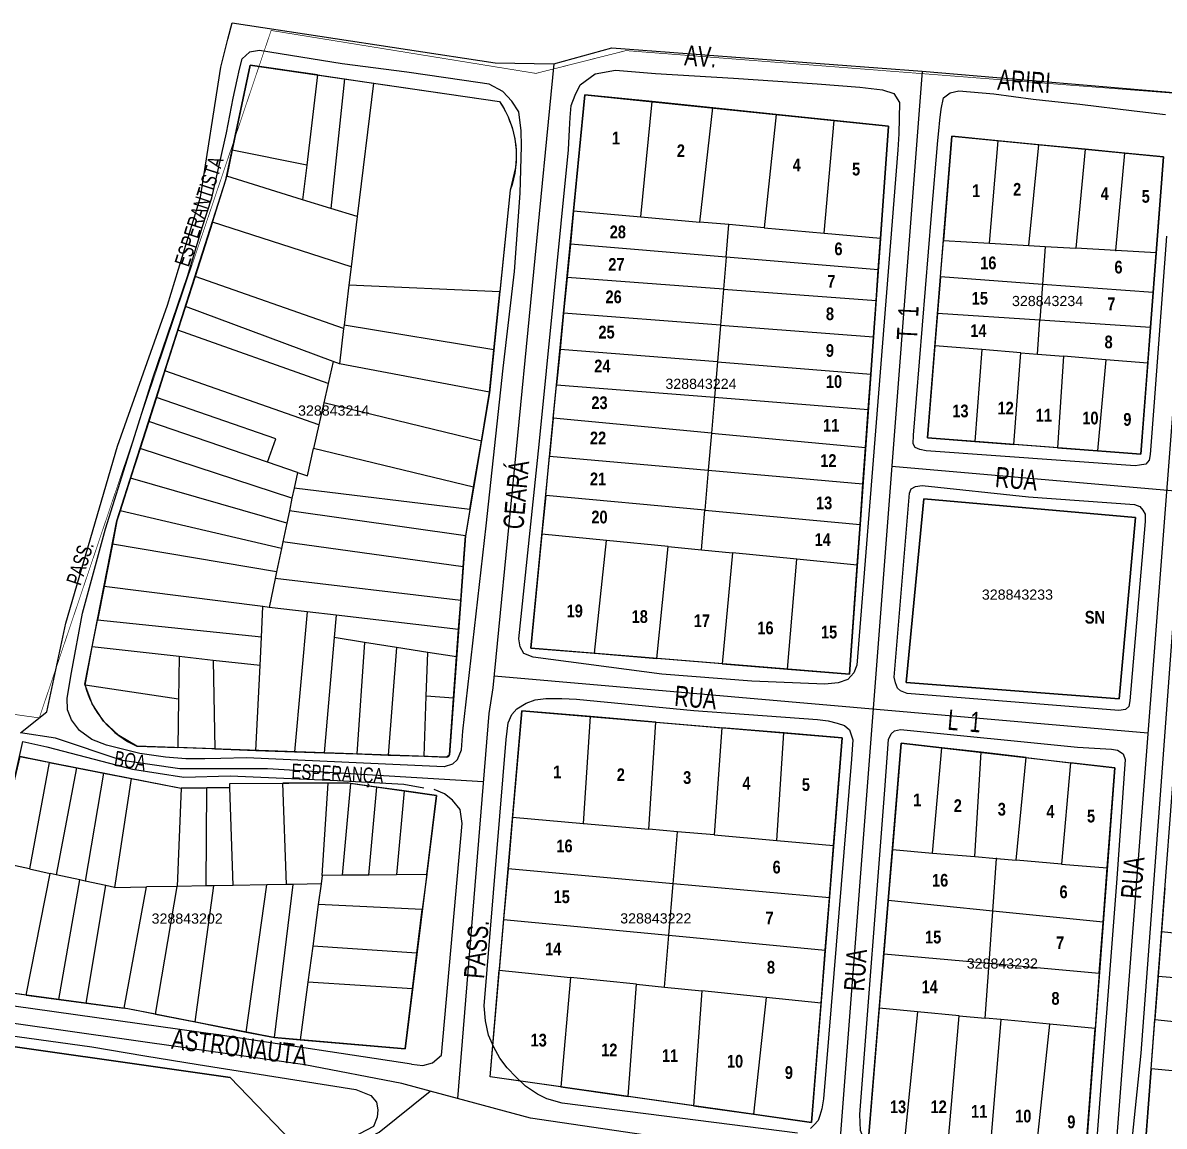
# Model space of a CAD drawing. Extents: x 206155 to 208014, y 4847439 to 4850017.
# Drawn here: x 206373.6 to 206598, y 4849799.7 to 4850016.6 of the extents above; entities that cross this region are included whole.
import ezdxf
from ezdxf.enums import TextEntityAlignment as Align

# ---------------------------------------------------------------- set-up
doc = ezdxf.new("R2010")
doc.units = 0
doc.header["$LTSCALE"] = 1.5
doc.header["$MEASUREMENT"] = 0
for name, color, linetype in [('CD-MALHA-LOTES', 40, 'CONTINUOUS'), ('CD_TXT_QUADRA', 7, 'CONTINUOUS'), ('LM-LIM-SETOR-FISCAL', 7, 'CONTINUOUS'), ('RU-QUADRAS', 6, 'CONTINUOUS'), ('SV-EIXO-RUA-N-PAV', 6, 'CONTINUOUS'), ('SV-EIXO-RUA-PAV', 20, 'CONTINUOUS'), ('SV-RUA-NAO-PAV-S-GUIA-C-GUIA', 7, 'CONTINUOUS'), ('SV-RUA-PAVIM-S-GUIA-C-GUIA', 7, 'CONTINUOUS'), ('SV-TXT-RUA-N-PAV-S-GUIA-C-GUIA', 7, 'CONTINUOUS'), ('SV-TXT-RUA-PAV-S-GUIA-C-GUIA', 7, 'CONTINUOUS'), ('Th_NmrPort', 7, 'CONTINUOUS')]:
    doc.layers.add(name, color=color, linetype=linetype)
doc.styles.add('ARIAL', font='ARIAL.TTF')
doc.styles.get("Standard").update_dxf_attribs({"font": 'swisscbo.ttf'})
doc.linetypes.add('Limite', pattern='A,20,-3,[130,ltypeshp.shx,S=6.35,R=0,X=0,Y=0],-3,20', length=46)

msp = doc.modelspace()

# ---------------------------------------------------------------- linework, layer by layer
at = {"layer": 'CD-MALHA-LOTES', "linetype": 'Continuous'}
for p, q in [((206484.12, 4850002.43), (206481.89, 4849979.62)), ((206497.31, 4850001.07), (206484.12, 4850002.43)), ((206495.09, 4849978.45), (206497.31, 4850001.07)), ((206509.23, 4849999.83), (206497.31, 4850001.07)), ((206506.71, 4849977.41), (206509.23, 4849999.83)), ((206521.73, 4849998.53), (206509.23, 4849999.83)), ((206521.73, 4849998.53), (206519.35, 4849976.28)), ((206533.13, 4849997.35), (206521.73, 4849998.53)), ((206531.13, 4849975.23), (206533.13, 4849997.35)), ((206543.77, 4849996.25), (206533.13, 4849997.35)), ((206542.2, 4849974.24), (206543.77, 4849996.25)), ((206556.21, 4849994.26), (206554.57, 4849973.76)), ((206565.31, 4849993.37), (206556.21, 4849994.26)), ((206563.63, 4849973.24), (206565.31, 4849993.37)), ((206573.31, 4849992.59), (206565.31, 4849993.37)), ((206571.34, 4849972.8), (206573.31, 4849992.59)), ((206582.43, 4849991.7), (206573.31, 4849992.59)), ((206582.43, 4849991.7), (206580.62, 4849972.26)), ((206590.26, 4849990.93), (206582.43, 4849991.7)), ((206588.45, 4849971.81), (206590.26, 4849990.93)), ((206597.83, 4849990.19), (206590.26, 4849990.93)), ((206596.39, 4849971.35), (206597.83, 4849990.19)), ((206481.89, 4849979.62), (206481.25, 4849973.04)), ((206481.89, 4849979.62), (206495.09, 4849978.45)), ((206495.09, 4849978.45), (206506.71, 4849977.41)), ((206512.41, 4849976.9), (206506.71, 4849977.41)), ((206511.87, 4849970.49), (206512.41, 4849976.9)), ((206519.35, 4849976.28), (206512.41, 4849976.9)), ((206519.35, 4849976.28), (206531.13, 4849975.23)), ((206531.13, 4849975.23), (206542.2, 4849974.24)), ((206481.25, 4849973.04), (206480.6, 4849966.47)), ((206511.87, 4849970.49), (206481.25, 4849973.04)), ((206541.76, 4849968), (206542.2, 4849974.24)), ((206553.99, 4849966.62), (206554.57, 4849973.76)), ((206554.57, 4849973.76), (206563.63, 4849973.24)), ((206563.63, 4849973.24), (206571.34, 4849972.8)), ((206571.34, 4849972.8), (206574.59, 4849972.61)), ((206574.59, 4849972.61), (206574.05, 4849965.14)), ((206574.59, 4849972.61), (206580.62, 4849972.26)), ((206588.45, 4849971.81), (206580.62, 4849972.26)), ((206596.39, 4849971.35), (206588.45, 4849971.81)), ((206595.79, 4849963.52), (206596.39, 4849971.35)), ((206511.87, 4849970.49), (206511.34, 4849964.18)), ((206541.76, 4849968), (206511.87, 4849970.49)), ((206480.6, 4849966.47), (206479.92, 4849959.51)), ((206511.34, 4849964.18), (206480.6, 4849966.47)), ((206541.33, 4849961.95), (206541.76, 4849968)), ((206553.99, 4849966.62), (206553.43, 4849959.52)), ((206574.05, 4849965.14), (206553.99, 4849966.62)), ((206511.34, 4849964.18), (206510.75, 4849957.14)), ((206511.34, 4849964.18), (206541.33, 4849961.95)), ((206574.05, 4849965.14), (206573.56, 4849958.19)), ((206595.79, 4849963.52), (206574.05, 4849965.14)), ((206540.82, 4849954.82), (206541.33, 4849961.95)), ((206595.28, 4849956.75), (206595.79, 4849963.52)), ((206479.92, 4849959.51), (206479.22, 4849952.36)), ((206510.75, 4849957.14), (206479.92, 4849959.51)), ((206553.43, 4849959.52), (206552.91, 4849953.08)), ((206553.43, 4849959.52), (206573.56, 4849958.19)), ((206510.75, 4849957.14), (206510.14, 4849949.91)), ((206510.75, 4849957.14), (206540.82, 4849954.82)), ((206573.07, 4849951.43), (206573.56, 4849958.19)), ((206573.56, 4849958.19), (206595.28, 4849956.75)), ((206594.73, 4849949.65), (206595.28, 4849956.75)), ((206540.3, 4849947.52), (206540.82, 4849954.82)), ((206552.91, 4849953.08), (206551.46, 4849935)), ((206562.11, 4849952.33), (206552.91, 4849953.08)), ((206479.22, 4849952.36), (206478.54, 4849945.43)), ((206510.14, 4849949.91), (206479.22, 4849952.36)), ((206562.11, 4849952.33), (206560.77, 4849934.29)), ((206569.79, 4849951.7), (206562.11, 4849952.33)), ((206568.45, 4849933.7), (206569.79, 4849951.7)), ((206569.79, 4849951.7), (206573.07, 4849951.43)), ((206573.07, 4849951.43), (206578.17, 4849951.01)), ((206578.17, 4849951.01), (206576.98, 4849933.05)), ((206586.53, 4849950.32), (206578.17, 4849951.01)), ((206510.14, 4849949.91), (206509.55, 4849942.96)), ((206510.14, 4849949.91), (206540.3, 4849947.52)), ((206586.53, 4849950.32), (206584.87, 4849932.44)), ((206594.73, 4849949.65), (206586.53, 4849950.32)), ((206593.37, 4849931.79), (206594.73, 4849949.65)), ((206539.81, 4849940.55), (206540.3, 4849947.52)), ((206477.9, 4849938.83), (206478.54, 4849945.43)), ((206478.54, 4849945.43), (206509.55, 4849942.96)), ((206509.55, 4849942.96), (206508.96, 4849935.91)), ((206509.55, 4849942.96), (206539.81, 4849940.55)), ((206539.27, 4849933.07), (206539.81, 4849940.55)), ((206477.9, 4849938.83), (206477.17, 4849931.36)), ((206508.96, 4849935.91), (206477.9, 4849938.83)), ((206508.96, 4849935.91), (206508.34, 4849928.62)), ((206508.96, 4849935.91), (206539.27, 4849933.07)), ((206551.46, 4849935), (206560.77, 4849934.29)), ((206538.77, 4849925.96), (206539.27, 4849933.07)), ((206560.77, 4849934.29), (206568.45, 4849933.7)), ((206576.98, 4849933.05), (206568.45, 4849933.7)), ((206576.98, 4849933.05), (206584.87, 4849932.44)), ((206584.87, 4849932.44), (206593.37, 4849931.79)), ((206476.42, 4849923.68), (206477.17, 4849931.36)), ((206477.17, 4849931.36), (206508.34, 4849928.62)), ((206508.34, 4849928.62), (206507.68, 4849920.77)), ((206508.34, 4849928.62), (206538.77, 4849925.96)), ((206538.2, 4849917.94), (206538.77, 4849925.96)), ((206476.42, 4849923.68), (206475.67, 4849916.03)), ((206507.68, 4849920.77), (206476.42, 4849923.68)), ((206550.72, 4849922.97), (206547.23, 4849886.9)), ((206592.35, 4849919.3), (206550.72, 4849922.97)), ((206507.02, 4849912.95), (206507.68, 4849920.77)), ((206507.68, 4849920.77), (206538.2, 4849917.94)), ((206589.14, 4849883.69), (206592.35, 4849919.3)), ((206537.63, 4849909.95), (206538.2, 4849917.94)), ((206475.67, 4849916.03), (206473.48, 4849893.67)), ((206488.35, 4849914.79), (206475.67, 4849916.03)), ((206485.99, 4849892.64), (206488.35, 4849914.79)), ((206500.47, 4849913.6), (206488.35, 4849914.79)), ((206498.27, 4849891.62), (206500.47, 4849913.6)), ((206500.47, 4849913.6), (206507.02, 4849912.95)), ((206507.02, 4849912.95), (206513.15, 4849912.35)), ((206513.15, 4849912.35), (206511.1, 4849890.56)), ((206525.78, 4849911.11), (206513.15, 4849912.35)), ((206523.96, 4849889.5), (206525.78, 4849911.11)), ((206537.63, 4849909.95), (206525.78, 4849911.11)), ((206536.1, 4849888.5), (206537.63, 4849909.95)), ((206473.48, 4849893.67), (206485.99, 4849892.64)), ((206485.99, 4849892.64), (206498.27, 4849891.62)), ((206511.1, 4849890.56), (206498.27, 4849891.62)), ((206511.1, 4849890.56), (206523.96, 4849889.5)), ((206523.96, 4849889.5), (206536.1, 4849888.5)), ((206547.23, 4849886.9), (206589.14, 4849883.69)), ((206471.7, 4849881.35), (206469.88, 4849860.41)), ((206485.2, 4849880.2), (206471.7, 4849881.35)), ((206483.86, 4849859.19), (206485.2, 4849880.2)), ((206498.03, 4849879.12), (206485.2, 4849880.2)), ((206496.7, 4849858.06), (206498.03, 4849879.12)), ((206498.03, 4849879.12), (206511.05, 4849878.01)), ((206511.05, 4849878.01), (206509.54, 4849856.93)), ((206523.2, 4849876.98), (206511.05, 4849878.01)), ((206521.84, 4849855.85), (206523.2, 4849876.98)), ((206534.65, 4849876.01), (206523.2, 4849876.98)), ((206532.98, 4849854.87), (206534.65, 4849876.01)), ((206546.29, 4849874.99), (206544.55, 4849854.04)), ((206554.28, 4849874.06), (206546.29, 4849874.99)), ((206552.43, 4849853.37), (206554.28, 4849874.06)), ((206561.98, 4849873.17), (206554.28, 4849874.06)), ((206560.78, 4849852.66), (206561.98, 4849873.17)), ((206570.87, 4849872.14), (206561.98, 4849873.17)), ((206568.88, 4849851.97), (206570.87, 4849872.14)), ((206570.87, 4849872.14), (206579.59, 4849871.13)), ((206579.59, 4849871.13), (206577.76, 4849851.21)), ((206588.25, 4849870.12), (206579.59, 4849871.13)), ((206586.77, 4849850.44), (206588.25, 4849870.12)), ((206469.88, 4849860.41), (206469.01, 4849850.29)), ((206469.88, 4849860.41), (206483.86, 4849859.19)), ((206483.86, 4849859.19), (206496.7, 4849858.06)), ((206502.3, 4849857.57), (206496.7, 4849858.06)), ((206501.45, 4849847.34), (206502.3, 4849857.57)), ((206509.54, 4849856.93), (206502.3, 4849857.57)), ((206509.54, 4849856.93), (206521.84, 4849855.85)), ((206521.84, 4849855.85), (206532.98, 4849854.87)), ((206532.16, 4849844.54), (206532.98, 4849854.87)), ((206544.55, 4849854.04), (206543.73, 4849844.05)), ((206544.55, 4849854.04), (206552.43, 4849853.37)), ((206552.43, 4849853.37), (206560.78, 4849852.66)), ((206560.78, 4849852.66), (206565.01, 4849852.3)), ((206564.28, 4849841.96), (206565.01, 4849852.3)), ((206565.01, 4849852.3), (206568.88, 4849851.97)), ((206577.76, 4849851.21), (206568.88, 4849851.97)), ((206469.01, 4849850.29), (206468.14, 4849840.31)), ((206501.45, 4849847.34), (206469.01, 4849850.29)), ((206577.76, 4849851.21), (206586.77, 4849850.44)), ((206585.97, 4849839.75), (206586.77, 4849850.44)), ((206500.6, 4849837.2), (206501.45, 4849847.34)), ((206532.16, 4849844.54), (206501.45, 4849847.34)), ((206598.11, 4849846.46), (206597.46, 4849837.94)), ((206531.35, 4849834.25), (206532.16, 4849844.54)), ((206543.73, 4849844.05), (206542.86, 4849833.53)), ((206564.28, 4849841.96), (206543.73, 4849844.05)), ((206563.56, 4849831.7), (206564.28, 4849841.96)), ((206585.97, 4849839.75), (206564.28, 4849841.96)), ((206468.14, 4849840.31), (206467.27, 4849830.32)), ((206468.14, 4849840.31), (206500.6, 4849837.2)), ((206585.22, 4849829.79), (206585.97, 4849839.75)), ((206499.74, 4849827.02), (206500.6, 4849837.2)), ((206500.6, 4849837.2), (206531.35, 4849834.25)), ((206597.46, 4849837.94), (206596.79, 4849829.2)), ((206597.46, 4849837.94), (206618.18, 4849835.86)), ((206530.53, 4849823.89), (206531.35, 4849834.25)), ((206542.86, 4849833.53), (206541.98, 4849822.86)), ((206542.86, 4849833.53), (206563.56, 4849831.7)), ((206562.8, 4849820.92), (206563.56, 4849831.7)), ((206563.56, 4849831.7), (206585.22, 4849829.79)), ((206465.46, 4849809.4), (206467.27, 4849830.32)), ((206467.27, 4849830.32), (206481.28, 4849828.89)), ((206585.22, 4849829.79), (206584.41, 4849818.91)), ((206481.28, 4849828.89), (206479.41, 4849807.42)), ((206494.28, 4849827.57), (206481.28, 4849828.89)), ((206492.6, 4849805.54), (206494.28, 4849827.57)), ((206494.28, 4849827.57), (206499.74, 4849827.02)), ((206499.74, 4849827.02), (206507.12, 4849826.27)), ((206596.79, 4849829.2), (206596.14, 4849820.66)), ((206596.79, 4849829.2), (206617.54, 4849827.23)), ((206507.12, 4849826.27), (206505.44, 4849803.71)), ((206519.76, 4849824.99), (206507.12, 4849826.27)), ((206519.76, 4849824.99), (206517.24, 4849802.04)), ((206530.53, 4849823.89), (206519.76, 4849824.99)), ((206528.67, 4849800.41), (206530.53, 4849823.89)), ((206541.98, 4849822.86), (206539.92, 4849798)), ((206549.46, 4849822.16), (206541.98, 4849822.86)), ((206549.46, 4849822.16), (206546.94, 4849796.94)), ((206557.68, 4849821.4), (206549.46, 4849822.16)), ((206555.47, 4849795.65), (206557.68, 4849821.4)), ((206557.68, 4849821.4), (206562.8, 4849820.92)), ((206565.89, 4849820.64), (206562.8, 4849820.92)), ((206565.89, 4849820.64), (206563.68, 4849794.41)), ((206575.5, 4849819.74), (206565.89, 4849820.64)), ((206595.4, 4849810.93), (206596.14, 4849820.66)), ((206596.14, 4849820.66), (206616.88, 4849818.44)), ((206572.61, 4849793.06), (206575.5, 4849819.74)), ((206584.41, 4849818.91), (206575.5, 4849819.74)), ((206582.36, 4849791.59), (206584.41, 4849818.91)), ((206479.41, 4849807.42), (206465.46, 4849809.4)), ((206595.4, 4849810.93), (206593.95, 4849792.03)), ((206604.08, 4849810.16), (206595.4, 4849810.93)), ((206479.41, 4849807.42), (206492.6, 4849805.54)), ((206505.44, 4849803.71), (206492.6, 4849805.54)), ((206505.44, 4849803.71), (206517.24, 4849802.04)), ((206517.24, 4849802.04), (206528.67, 4849800.41))]:
    msp.add_line(p, q, dxfattribs=at)
at = {"layer": 'CD-MALHA-LOTES'}
for points in [[(206431.56, 4850006.32), (206418.34, 4850008.24), (206414.79, 4849991.53)], [(206431.56, 4850006.32), (206429.44, 4849988.61)], [(206431.56, 4850006.32), (206436.88, 4850005.54)], [(206436.88, 4850005.54), (206434.18, 4849980.08)], [(206436.88, 4850005.54), (206442.53, 4850004.72)], [(206442.53, 4850004.72), (206439.36, 4849978.48)], [(206414.79, 4849991.53), (206413.7, 4849986.4)], [(206429.44, 4849988.61), (206414.79, 4849991.53)], [(206429.44, 4849988.61), (206428.62, 4849981.8)], [(206410.9, 4849977.39), (206413.55, 4849985.67), (206413.7, 4849986.4)], [(206428.62, 4849981.8), (206413.7, 4849986.4)], [(206434.18, 4849980.08), (206428.62, 4849981.8)], [(206439.36, 4849978.48), (206434.18, 4849980.08)], [(206410.9, 4849977.39), (206407.49, 4849966.72)], [(206438.16, 4849968.58), (206410.9, 4849977.39)], [(206439.36, 4849978.48), (206438.16, 4849968.58)], [(206438.16, 4849968.58), (206437.73, 4849965)], [(206407.49, 4849966.72), (206405.6, 4849960.8)], [(206436.69, 4849956.45), (206407.49, 4849966.72)], [(206437.73, 4849965), (206436.77, 4849957.1)], [(206467.39, 4849963.66), (206437.73, 4849965)], [(206466.23, 4849952.31), (206467.39, 4849963.66)], [(206405.6, 4849960.8), (206404.11, 4849956.13)], [(206434.6, 4849950.01), (206405.6, 4849960.8)], [(206404.11, 4849956.13), (206401.55, 4849948.13)], [(206433.63, 4849945.67), (206404.11, 4849956.13)], [(206436.69, 4849956.45), (206435.85, 4849949.54)], [(206436.77, 4849957.1), (206436.69, 4849956.45)], [(206466.23, 4849952.31), (206436.77, 4849957.1)], [(206465.38, 4849943.97), (206466.23, 4849952.31)], [(206434.6, 4849950.01), (206433.63, 4849945.67)], [(206435.85, 4849949.54), (206434.6, 4849950.01)], [(206465.38, 4849943.97), (206435.85, 4849949.54)], [(206401.55, 4849948.13), (206399.89, 4849942.94)], [(206431.82, 4849937.55), (206401.55, 4849948.13)], [(206433.63, 4849945.67), (206432.78, 4849941.85)], [(206463.76, 4849934.32), (206465.38, 4849943.97)], [(206399.89, 4849942.94), (206398.37, 4849938.19)], [(206421.7, 4849930.22), (206423.33, 4849934.77), (206399.89, 4849942.94)], [(206432.78, 4849941.85), (206431.82, 4849937.55)], [(206463.76, 4849934.32), (206432.78, 4849941.85)], [(206398.37, 4849938.19), (206396.68, 4849932.89)], [(206421.7, 4849930.22), (206398.37, 4849938.19)], [(206431.82, 4849937.55), (206430.78, 4849932.89)], [(206396.68, 4849932.89), (206394.81, 4849927.05)], [(206426.53, 4849923.13), (206396.68, 4849932.89)], [(206427.59, 4849928.2), (206429.58, 4849927.52), (206430.78, 4849932.89)], [(206462.24, 4849925.3), (206430.78, 4849932.89)], [(206462.24, 4849925.3), (206463.76, 4849934.32)], [(206427.59, 4849928.2), (206421.7, 4849930.22)], [(206427.59, 4849928.2), (206426.95, 4849925.12)], [(206394.81, 4849927.05), (206392.75, 4849920.62)], [(206425.51, 4849918.22), (206394.81, 4849927.05)], [(206426.95, 4849925.12), (206426.53, 4849923.13)], [(206461.5, 4849920.87), (206426.95, 4849925.12)], [(206461.5, 4849920.87), (206462.24, 4849925.3)], [(206426.53, 4849923.13), (206426.02, 4849920.66)], [(206392.75, 4849920.62), (206392.13, 4849918.65), (206391.23, 4849914.11)], [(206424.46, 4849913.2), (206392.75, 4849920.62)], [(206426.02, 4849920.66), (206425.51, 4849918.22)], [(206460.63, 4849915.69), (206426.02, 4849920.66)], [(206461.5, 4849920.87), (206460.63, 4849915.69)], [(206425.51, 4849918.22), (206424.74, 4849914.55)], [(206424.74, 4849914.55), (206424.46, 4849913.2)], [(206460.18, 4849909.62), (206424.74, 4849914.55)], [(206460.18, 4849909.62), (206460.63, 4849915.69)], [(206391.23, 4849914.11), (206389.59, 4849905.76)], [(206423.51, 4849908.64), (206391.23, 4849914.11)], [(206424.46, 4849913.2), (206423.51, 4849908.64)], [(206423.51, 4849908.64), (206423.24, 4849907.33)], [(206459.7, 4849903.03), (206460.18, 4849909.62)], [(206389.59, 4849905.76), (206388.28, 4849899.14)], [(206420.82, 4849901.82), (206389.59, 4849905.76)], [(206423.24, 4849907.33), (206422.06, 4849901.66)], [(206459.7, 4849903.03), (206423.24, 4849907.33)], [(206420.53, 4849895.82), (206420.82, 4849901.82)], [(206422.06, 4849901.66), (206420.82, 4849901.82)], [(206429.51, 4849900.8), (206422.06, 4849901.66)], [(206459.29, 4849897.34), (206459.7, 4849903.03)], [(206387.25, 4849893.91), (206388.28, 4849899.14)], [(206420.53, 4849895.82), (206388.28, 4849899.14)], [(206429.51, 4849900.8), (206427.02, 4849873.28)], [(206435.21, 4849900.13), (206429.51, 4849900.8)], [(206435.21, 4849900.13), (206434.83, 4849895.72)], [(206459.29, 4849897.34), (206435.21, 4849900.13)], [(206458.89, 4849891.91), (206459.29, 4849897.34)], [(206420.25, 4849890.22), (206420.53, 4849895.82)], [(206434.83, 4849895.72), (206432.89, 4849873.08)], [(206440.78, 4849894.77), (206434.83, 4849895.72)], [(206440.78, 4849894.77), (206439.28, 4849872.85)], [(206447.06, 4849893.78), (206440.78, 4849894.77)], [(206385.85, 4849886.4), (206387.25, 4849893.91)], [(206404.37, 4849891.99), (206387.25, 4849893.91)], [(206447.06, 4849893.78), (206445.42, 4849872.63)], [(206453.23, 4849892.8), (206447.06, 4849893.78)], [(206452.94, 4849884.23), (206453.23, 4849892.8)], [(206458.89, 4849891.91), (206453.23, 4849892.8)], [(206404.37, 4849891.99), (206404.25, 4849883.64)], [(206411.07, 4849891.24), (206404.37, 4849891.99)], [(206411.07, 4849891.24), (206411.35, 4849873.84)], [(206420.25, 4849890.22), (206411.07, 4849891.24)], [(206419.43, 4849873.55), (206420.25, 4849890.22)], [(206458.3, 4849883.79), (206458.89, 4849891.91)], [(206404.25, 4849883.64), (206385.85, 4849886.4)], [(206404.25, 4849883.64), (206404.1, 4849874.1)], [(206452.53, 4849872.38), (206452.94, 4849884.23)], [(206458.3, 4849883.79), (206452.94, 4849884.23)], [(206378.79, 4849871.18), (206373.02, 4849872.32), (206368.1, 4849851.73)], [(206411.35, 4849873.84), (206404.1, 4849874.1)], [(206411.35, 4849873.84), (206419.43, 4849873.55)], [(206419.43, 4849873.55), (206427.02, 4849873.28)], [(206427.02, 4849873.28), (206432.89, 4849873.08)], [(206432.89, 4849873.08), (206439.28, 4849872.85)], [(206439.28, 4849872.85), (206445.42, 4849872.63)], [(206445.42, 4849872.63), (206452.53, 4849872.38)], [(206378.79, 4849871.18), (206374.91, 4849850.25)], [(206378.79, 4849871.18), (206384.15, 4849870.13)], [(206384.15, 4849870.13), (206380.21, 4849849.1)], [(206384.15, 4849870.13), (206389.47, 4849869.09)], [(206389.47, 4849869.09), (206385.91, 4849847.86)], [(206389.47, 4849869.09), (206394.94, 4849868.02)], [(206394.94, 4849868.02), (206391.66, 4849846.6)], [(206394.94, 4849868.02), (206404.76, 4849866.09)], [(206404.76, 4849866.09), (206403.98, 4849846.81)], [(206409.82, 4849866.17), (206404.76, 4849866.09)], [(206409.65, 4849846.91), (206409.82, 4849866.17)], [(206414.34, 4849866.23), (206409.82, 4849866.17)], [(206414.34, 4849866.23), (206414.32, 4849867.03), (206424.72, 4849867.08)], [(206414.98, 4849847), (206414.34, 4849866.23)], [(206433.66, 4849867.13), (206424.72, 4849867.08)], [(206425.43, 4849847.18), (206424.72, 4849867.08)], [(206432.48, 4849848.94), (206433.66, 4849867.13)], [(206438.13, 4849867.06), (206437.54, 4849867.15), (206433.66, 4849867.13)], [(206436.48, 4849848.99), (206438.13, 4849867.06)], [(206443.18, 4849866.35), (206438.13, 4849867.06)], [(206441.65, 4849849.05), (206443.18, 4849866.35)], [(206448.58, 4849865.58), (206443.18, 4849866.35)], [(206448.58, 4849865.58), (206447.07, 4849849.11)], [(206453.01, 4849849.18), (206454.93, 4849864.68), (206448.58, 4849865.58)], [(206374.31, 4849825.45), (206362.2, 4849827.08), (206368.1, 4849851.73)], [(206374.91, 4849850.25), (206368.1, 4849851.73)], [(206374.91, 4849850.25), (206378.98, 4849849.36)], [(206374.31, 4849825.45), (206378.98, 4849849.36)], [(206380.21, 4849849.1), (206378.98, 4849849.36)], [(206384.84, 4849848.09), (206380.21, 4849849.1)], [(206380.69, 4849824.59), (206384.84, 4849848.09)], [(206385.91, 4849847.86), (206384.84, 4849848.09)], [(206389.97, 4849846.97), (206385.91, 4849847.86)], [(206423.08, 4849817.12), (206426.79, 4849847.21)], [(206426.79, 4849847.21), (206425.43, 4849847.18)], [(206432.26, 4849847.3), (206426.79, 4849847.21)], [(206432.26, 4849847.3), (206431.71, 4849843.23)], [(206432.48, 4849848.94), (206432.26, 4849847.3)], [(206436.48, 4849848.99), (206432.48, 4849848.94)], [(206441.65, 4849849.05), (206436.48, 4849848.99)], [(206447.07, 4849849.11), (206441.65, 4849849.05)], [(206453.01, 4849849.18), (206447.07, 4849849.11)], [(206453.01, 4849849.18), (206452.14, 4849842.24)], [(206386.07, 4849823.86), (206389.97, 4849846.97)], [(206391.66, 4849846.6), (206389.97, 4849846.97)], [(206391.66, 4849846.6), (206397.91, 4849846.7)], [(206393.56, 4849822.85), (206397.91, 4849846.7)], [(206403.98, 4849846.81), (206397.91, 4849846.7)], [(206399.7, 4849821.7), (206403.98, 4849846.81)], [(206409.65, 4849846.91), (206403.98, 4849846.81)], [(206407.47, 4849820.16), (206411.18, 4849846.93)], [(206411.18, 4849846.93), (206409.65, 4849846.91)], [(206414.98, 4849847), (206411.18, 4849846.93)], [(206421.58, 4849847.12), (206414.98, 4849847)], [(206417.54, 4849818.18), (206421.58, 4849847.12)], [(206425.43, 4849847.18), (206421.58, 4849847.12)], [(206431.71, 4849843.23), (206430.6, 4849835.06)], [(206452.14, 4849842.24), (206431.71, 4849843.23)], [(206451.09, 4849833.72), (206452.14, 4849842.24)], [(206430.6, 4849835.06), (206429.64, 4849827.98)], [(206451.09, 4849833.72), (206430.6, 4849835.06)], [(206450.21, 4849826.66), (206451.09, 4849833.72)], [(206429.64, 4849827.98), (206428.11, 4849816.67)], [(206450.21, 4849826.66), (206429.64, 4849827.98)], [(206374.31, 4849825.45), (206380.69, 4849824.59)], [(206428.11, 4849816.67), (206448.75, 4849814.9), (206450.21, 4849826.66)], [(206380.69, 4849824.59), (206386.07, 4849823.86)], [(206386.07, 4849823.86), (206393.56, 4849822.85)], [(206399.7, 4849821.7), (206394.29, 4849822.75), (206393.56, 4849822.85)], [(206399.7, 4849821.7), (206407.47, 4849820.16)], [(206407.47, 4849820.16), (206417.54, 4849818.18)], [(206417.54, 4849818.18), (206423.08, 4849817.12)], [(206354.48, 4849745.41), (206373.16, 4849759.52), (206373.34, 4849760.45), (206394.55, 4849775.32), (206428.26, 4849794.85), (206414.39, 4849809.24), (206356.95, 4849817.47)], [(206423.08, 4849817.12), (206428.11, 4849816.67)]]:
    msp.add_lwpolyline(points, dxfattribs=at)
for points in [[(206442.53, 4850004.72), (206467.35, 4850001.11, -0.240239), (206469.42, 4849983.69), (206467.39, 4849963.66)], [(206385.85, 4849886.4, 0.230489), (206396.05, 4849874.39), (206404.1, 4849874.1)], [(206452.53, 4849872.38), (206456.97, 4849872.22, 0.403288), (206457.48, 4849872.68), (206458.3, 4849883.79)]]:
    msp.add_lwpolyline(points, format="xyb", dxfattribs=at)
at = {"layer": 'CD-MALHA-LOTES', "linetype": 'Continuous'}
for p in [(206588.45, 4849971.81), (206588.45, 4849971.81), (206596.39, 4849971.35), (206485.99, 4849892.64), (206485.99, 4849892.64), (206523.2, 4849876.98), (206523.2, 4849876.98), (206483.86, 4849859.19), (206483.86, 4849859.19), (206565.01, 4849852.3)]:
    msp.add_point(p, dxfattribs=at)
at = {"layer": 'LM-LIM-SETOR-FISCAL', "linetype": 'Limite', "ltscale": 0.1, "const_width": 0.13, "flags": 128}
msp.add_lwpolyline([(207693.53, 4847579.56), (207661.03, 4847549.31), (207612.7, 4847504.12), (207608.58, 4847500.27), (207585.3, 4847478.55), (207576.34, 4847469.74), (207571.87, 4847465.34), (207556.36, 4847486.66), (207540.14, 4847507.78), (207531.85, 4847519.47), (207511.91, 4847545.61), (207506.17, 4847553.18), (207498.88, 4847562.81), (207463.75, 4847610.71), (207457.67, 4847619.01), (207440.44, 4847642.51), (207431.06, 4847656.73), (207427.79, 4847661.69), (207410.24, 4847685.38), (207400.06, 4847698.96), (207390.62, 4847713.26), (207368.81, 4847743.14), (207367.63, 4847745.51), (207365.1, 4847750.55), (207350.49, 4847771.92), (207340.01, 4847785.42), (207333.8, 4847793.43), (207328.91, 4847799.72), (207315.6, 4847819.35), (207310.76, 4847826.26), (207285.87, 4847860.83), (207260.72, 4847896.98), (207248.23, 4847915.4), (207242.67, 4847921.29), (207202.51, 4847892.47), (207193.03, 4847885.67), (207186.34, 4847883.83), (207169.47, 4847906.92), (207159.13, 4847921.36), (207145.03, 4847940.16), (207134.22, 4847955.66), (207130.37, 4847960.22), (207126.09, 4847965.9), (207111.59, 4847986.15), (207100.06, 4848001.48), (207090.77, 4848014.03), (207087.01, 4848019.05), (207075.04, 4848034.33), (207069.37, 4848045.04), (207069.26, 4848049.8), (207069.11, 4848053.33), (207066.5, 4848058.01), (207060.87, 4848065.4), (207031.95, 4848105.77), (207020.41, 4848120.82), (207005.92, 4848142.54), (206995.35, 4848155.22), (206982.67, 4848172.12), (206959.42, 4848202.77), (206955.58, 4848209.27), (206948.97, 4848217), (206956.28, 4848221.98), (206974.04, 4848236.91), (207015.88, 4848269.11), (207005.71, 4848281.99), (206987.16, 4848307.84), (206966.87, 4848336.83), (206960.49, 4848346.74), (207051.18, 4848413.73), (207093.59, 4848446.09), (207106.7, 4848455.88), (207140.72, 4848483.45), (207169.66, 4848504.88), (207261.26, 4848571.24), (207250.42, 4848586.92), (207233.64, 4848611.27), (207214.13, 4848640.25), (207199.66, 4848661.86), (207162.16, 4848719.72), (207148.67, 4848740.27), (207138.58, 4848756.16), (207114.21, 4848785.08), (207108.98, 4848791.97), (207099.68, 4848804.07), (207089.04, 4848833.89), (207075.28, 4848852.41), (207054.15, 4848879.42), (207034.07, 4848905.39), (207008.79, 4848936.89), (207002.49, 4848944.75), (206978.67, 4848976.02), (206968.98, 4848989.87), (206958.44, 4849004.76), (206966.26, 4849011.39), (206981.71, 4849023.09), (207002.58, 4849038.25), (207026.18, 4849059.14), (207039.09, 4849069.24), (207048.4, 4849077.1), (207033.93, 4849094.44), (207025.31, 4849104.91), (207019.34, 4849111.98), (206955.53, 4849187.19), (206739.99, 4849438.83), (206628.48, 4849357.79), (206159.3, 4849769.3), (206177.89, 4849842.97), (206311.32, 4849828.25), (206318.97, 4849888.04), (206376.86, 4849879.93), (206422.43, 4850015.06), (206474.48, 4850006.62), (206492.19, 4850011.1), (206819.81, 4849985.62), (206867.89, 4849970.66), (206761.86, 4849758.64), (206955.52, 4849737.17), (206981.38, 4849733.58), (207038.29, 4849725.23), (207070.29, 4849722.03), (207093.76, 4849719.89), (207136.42, 4849713.49), (207187.69, 4849706.67), (207206.03, 4849702.71), (207217.82, 4849703), (207238.05, 4849700.95), (207257.69, 4849697.98), (207277.63, 4849691.43), (207298.76, 4849680.12), (207307.69, 4849672.68), (207325.58, 4849647.34), (207339.6, 4849627.48), (207365.17, 4849591.27), (207375.36, 4849576.96), (207394.56, 4849549.23), (207402.02, 4849538.56), (207409.91, 4849527.9), (207417.58, 4849518.68), (207445.75, 4849483.09), (207461.51, 4849464.09), (207489.49, 4849426.56), (207512.94, 4849401.39), (207520.93, 4849386.71), (207524.83, 4849382.69), (207529.48, 4849377.88), (207540.69, 4849361.49), (207560.95, 4849335.89), (207577.23, 4849307.07), (207583.74, 4849297.42), (207628.15, 4849239.89), (207643.22, 4849219.05), (207658.02, 4849201.49), (207693.22, 4849158.83), (207705.61, 4849141.39), (207712.86, 4849133.84), (207725.65, 4849112.01), (207736.66, 4849084.67), (207739.33, 4849078.11), (207747.93, 4849059.71), (207757.22, 4849040.43), (207775.14, 4849006.28), (207791.99, 4848977.54), (207792.78, 4848975.77), (207795.96, 4848968.62), (207802.2, 4848960.18), (207825.03, 4848930.31), (207842.53, 4848910.15), (207856.41, 4848891.07), (207858.75, 4848886.94), (207866.81, 4848872.74), (207869.94, 4848867.11), (207871.77, 4848863.82), (207879.69, 4848853.91), (207882.92, 4848845.94), (207889.76, 4848830.42), (207897.96, 4848811.56), (207901.5, 4848803.37), (207910.93, 4848782.03), (207925.43, 4848746.58), (207927.76, 4848740.69), (207935.19, 4848724.84), (207938.98, 4848722.35), (207951.29, 4848714.3), (207953.61, 4848706.94), (207955.87, 4848700.21), (207959.42, 4848694.96), (207980.21, 4848656.63), (207983.23, 4848650.23), (207987.97, 4848639.65), (207991.98, 4848624.34), (207992.34, 4848618.14), (207992.71, 4848609.76), (207992.35, 4848598.91), (207989.51, 4848588.21), (207986.21, 4848576.49), (207981.13, 4848552.93), (207979.22, 4848544.32), (207974.12, 4848527.55), (207970.47, 4848512.96), (207968.53, 4848505.21), (207962.87, 4848484.57), (207961.77, 4848475.9), (207962.44, 4848471.73), (207962.76, 4848468.22), (207963.58, 4848460.32), (207965.62, 4848437.71), (207970.3, 4848417.74), (207973.97, 4848405.11), (207979.52, 4848388.8), (207983.37, 4848372.15), (207985.88, 4848361.34), (207994.8, 4848328.69), (207998.94, 4848313.63), (208000.94, 4848308.61), (208001.28, 4848301.24), (208004.29, 4848290.86), (208006.08, 4848286.4), (208007.64, 4848282.49), (208010.65, 4848271.5), (208010.53, 4848262.57), (208009.71, 4848251.17), (208006.89, 4848242.28), (208002.27, 4848228.55), (207997.36, 4848212.8), (207991.07, 4848194.77), (207987.4, 4848183.31), (207984.51, 4848174.56), (207981.76, 4848167.44), (207976.41, 4848152.41), (207973.09, 4848141.61), (207967.4, 4848130.11), (207964.22, 4848121.42), (207961.45, 4848112.84), (207955.63, 4848098.17), (207952.19, 4848088.84), (207947.6, 4848075.6), (207943.28, 4848060.34), (207938.8, 4848047.89), (207935.95, 4848038.31), (207931.75, 4848023.44), (207924.02, 4847983.95), (207922.67, 4847973.36), (207921, 4847963.57), (207920.32, 4847960.19), (207917.77, 4847945.28), (207916.42, 4847941.01), (207910.26, 4847922.04), (207901.41, 4847892.98), (207897.62, 4847878.65), (207892.25, 4847865.58), (207878.3, 4847837.34), (207872.42, 4847829.43), (207870.47, 4847825.73), (207866.98, 4847818.64), (207853.99, 4847795.84), (207843.32, 4847778.24), (207832.06, 4847762.95), (207814.75, 4847736.4), (207805.8, 4847721.97), (207788.79, 4847698.98), (207782.07, 4847685.13), (207771.56, 4847663.44), (207770.16, 4847648.29), (207754.59, 4847638.36), (207743.55, 4847627.73)], close=True, dxfattribs=at)
at = {"layer": 'RU-QUADRAS', "color": 6, "linetype": 'Continuous'}
msp.add_lwpolyline([(206392.13, 4849918.65), (206413.55, 4849985.67), (206418.34, 4850008.24), (206467.35, 4850001.11, -0.178569), (206470.48, 4849988.11), (206469.42, 4849983.69), (206465.37, 4849943.85), (206460.63, 4849915.72), (206457.48, 4849872.68), (206456.97, 4849872.22), (206396.05, 4849874.39), (206392.5, 4849876.46), (206389.51, 4849879.28), (206387.24, 4849882.72), (206385.8, 4849886.57)], format="xyb", close=True, dxfattribs=at)
for points in [[(206473.48, 4849893.67), (206484.12, 4850002.43), (206543.77, 4849996.25), (206536.1, 4849888.5)], [(206551.46, 4849935), (206556.21, 4849994.26), (206597.83, 4849990.19), (206593.37, 4849931.79)], [(206547.23, 4849886.9), (206550.72, 4849922.97), (206592.35, 4849919.3), (206589.14, 4849883.69)], [(206593.95, 4849792.03), (206603.62, 4849918.48), (206646.1, 4849915.38), (206635.38, 4849783.52), (206595.42, 4849789.84)], [(206465.46, 4849809.4), (206471.7, 4849881.35), (206534.65, 4849876.01), (206528.67, 4849800.41)], [(206539.92, 4849798), (206546.29, 4849874.99), (206588.25, 4849870.12), (206582.36, 4849791.59)], [(206362.2, 4849827.08), (206373.02, 4849872.32), (206404.75, 4849866.09), (206414.34, 4849866.23), (206414.32, 4849867.03), (206437.54, 4849867.15), (206454.93, 4849864.68), (206448.75, 4849814.9), (206422.97, 4849817.12), (206394.29, 4849822.75)], [(206187.27, 4849749.4), (206196.23, 4849758.5), (206197.78, 4849768.22), (206203.87, 4849814.3), (206198.79, 4849814.55), (206201.49, 4849836.72), (206271.01, 4849827.57), (206324.96, 4849821.58), (206326.1, 4849820.93), (206356.95, 4849817.47), (206414.39, 4849809.24), (206428.26, 4849794.85), (206394.55, 4849775.32), (206373.34, 4849760.45), (206373.16, 4849759.52), (206354.48, 4849745.41), (206341.14, 4849732.26), (206275.65, 4849803.95), (206246.17, 4849784.08), (206224.39, 4849811.76), (206225.08, 4849813.29), (206220.01, 4849813.38), (206244.16, 4849782.54), (206190.65, 4849746.34)]]:
    msp.add_lwpolyline(points, close=True, dxfattribs=at)
at = {"layer": 'SV-EIXO-RUA-N-PAV'}
for p, q in [((206413.94, 4850013.32), (206414.78, 4850016.56)), ((206412.52, 4850007.85), (206413.94, 4850013.32)), ((206408.52, 4849982.3), (206412.52, 4850007.85)), ((206402.06, 4849961.06), (206408.52, 4849982.3)), ((206392.21, 4849933.35), (206402.06, 4849961.06)), ((206382.05, 4849898.57), (206392.21, 4849933.35)), ((206378.36, 4849881.12), (206382.05, 4849898.57)), ((206373.17, 4849877.02), (206378.36, 4849881.12)), ((206380.08, 4849875.94), (206373.17, 4849877.02)), ((206393.15, 4849871.59), (206380.08, 4849875.94)), ((206404.52, 4849869.89), (206393.15, 4849871.59)), ((206410.81, 4849869.89), (206404.52, 4849869.89)), ((206421.7, 4849869.89), (206410.81, 4849869.89)), ((206464.13, 4849867.35), (206421.7, 4849869.89))]:
    msp.add_line(p, q, dxfattribs=at)
for points in [[(206448.13, 4849808.09), (206429.08, 4849811.76), (206359.79, 4849821.58), (206310.81, 4849827.87), (206185.64, 4849843.97), (206181.28, 4849842.52), (206170.18, 4849844.29)], [(206370.64, 4849753.53), (206379.69, 4849759.34), (206394.24, 4849770.07), (206400.21, 4849774.05), (206413.21, 4849782.26), (206430.31, 4849791.49), (206443.65, 4849798.51), (206453.72, 4849806.57)]]:
    msp.add_lwpolyline(points, dxfattribs=at)
at = {"layer": 'SV-EIXO-RUA-PAV'}
for points in [[(206414.78, 4850016.56), (206466.47, 4850008.7), (206478.01, 4850008.47), (206489.42, 4850011.64), (206550.41, 4850007.03), (206604.47, 4850002.49), (206641.54, 4849999.95), (206658.12, 4849998.63), (206820.06, 4849985.73), (206824.94, 4849984.22), (206867.76, 4849971)], [(206478.01, 4850008.47), (206466.03, 4849885.85), (206465.23, 4849880.81), (206459.06, 4849805.13)], [(206550.41, 4850007.03), (206533.86, 4849792.26)], [(206604.47, 4850002.49), (206587.6, 4849784.21)], [(206544.43, 4849929.44), (206652.15, 4849920.04)], [(206594.76, 4849876.91), (206466.25, 4849888.12)], [(206955.52, 4849737.31), (206855.73, 4849748.34), (206832.01, 4849751), (206802.15, 4849753.54), (206769.9, 4849756.76), (206762.03, 4849757.91), (206753.49, 4849759.33), (206747.81, 4849760.18), (206694.78, 4849768.13), (206689.93, 4849768.86), (206644.56, 4849775.66), (206640.39, 4849776.29), (206587.6, 4849784.21), (206533.86, 4849792.26), (206510.31, 4849795.79), (206473.42, 4849801.24), (206459.06, 4849805.13), (206453.72, 4849806.57), (206448.13, 4849808.09)]]:
    msp.add_lwpolyline(points, dxfattribs=at)
at = {"layer": 'SV-RUA-NAO-PAV-S-GUIA-C-GUIA', "flags": 128}
for points in [[(206416.2, 4850007.43), (206416.77, 4850009.46)], [(206459.08, 4849871.77), (206458.09, 4849870.81), (206456.44, 4849870.29), (206417.62, 4849872.09), (206412.57, 4849871.94), (206409.41, 4849871.91), (206405.66, 4849871.88), (206401.7, 4849872.19), (206396.63, 4849872.95), (206390.06, 4849874.57), (206387.2, 4849875.71), (206384.78, 4849877.49), (206383.2, 4849879.57), (206382.39, 4849881.53), (206382.37, 4849883.83), (206383.22, 4849888.85), (206385.37, 4849900.49), (206389.88, 4849917.12), (206399.18, 4849946.71), (206406.05, 4849966.91), (206408.87, 4849976.3), (206410.77, 4849982.18), (206413.68, 4849994.91), (206415, 4850001.75), (206415.78, 4850005.38), (206416.2, 4850007.43)], [(206361.37, 4849824.71), (206364.35, 4849839.5), (206370.18, 4849859.68), (206373.64, 4849875.31), (206378.35, 4849874.27), (206395.16, 4849869.83), (206405.29, 4849868.27), (206414.35, 4849868.55), (206435.48, 4849867.64), (206448.5, 4849866.93), (206452.42, 4849866.2)], [(206181.09, 4849841.68), (206187.44, 4849840.85), (206200.59, 4849838.69), (206282.28, 4849828.08), (206353.51, 4849819.92), (206387.18, 4849815.28), (206397.64, 4849813.54), (206408.07, 4849811.81), (206439.09, 4849806.89), (206442, 4849805.71), (206443.12, 4849804.37), (206443.43, 4849802.87), (206443.29, 4849801.42), (206442.55, 4849799.63), (206404.68, 4849779.79)], [(206450.05, 4849811.87), (206412.9, 4849817.49), (206363.38, 4849824.43), (206361.37, 4849824.71)]]:
    msp.add_lwpolyline(points, dxfattribs=at)
at = {"layer": 'SV-RUA-PAVIM-S-GUIA-C-GUIA', "flags": 128}
for points in [[(206459.08, 4849871.77), (206459.86, 4849873.63), (206460.13, 4849877.34), (206464.72, 4849917.66), (206468.05, 4849948.65), (206470.28, 4849967.66), (206471.4, 4849983.1), (206471.66, 4849992.32), (206471.55, 4849995.35), (206471.15, 4849999.07), (206469.73, 4850001.17), (206467.98, 4850003.06), (206465.26, 4850004.49), (206460.38, 4850005.24), (206449.1, 4850006.89), (206436.37, 4850008.47), (206420.18, 4850011.11), (206418.2, 4850010.78), (206416.77, 4850009.46)], [(206598.44, 4849974.61), (206595.98, 4849941.97), (206595.21, 4849931.73), (206595, 4849930.59), (206594.36, 4849929.8), (206593.14, 4849929.59), (206592.29, 4849929.51), (206551.22, 4849932.44), (206549.93, 4849932.66), (206549, 4849933.09), (206548.65, 4849933.8), (206548.68, 4849935.52), (206552.24, 4849978.74), (206553.51, 4849993.43), (206553.7, 4849995.36), (206553.89, 4849997.43), (206554.15, 4849999.62), (206554.59, 4850001.82), (206555.91, 4850002.79), (206557.58, 4850003.22), (206564.52, 4850002.61), (206572.24, 4850001.56), (206581.37, 4850000.59), (206592.09, 4849999.27), (206598.23, 4849998.57)], [(206591.77, 4849797.56), (206593.43, 4849814.06), (206597.23, 4849864.84), (206601.2, 4849917.88), (206601.54, 4849919.48), (206602.34, 4849920.14), (206603.43, 4849920.7), (206624.08, 4849919.04), (206641.11, 4849917.74), (206644.16, 4849917.62), (206646.22, 4849917.19), (206647.23, 4849916.55), (206647.79, 4849915.4), (206647.71, 4849912.55), (206642.95, 4849852.54), (206637.62, 4849787.47)], [(206525.9, 4849798.28), (206479.66, 4849804.23), (206476.62, 4849805.03), (206474.76, 4849805.96), (206472.42, 4849807.57), (206470.6, 4849809.31), (206468.83, 4849811.17), (206467.4, 4849813.03), (206466.19, 4849815.24), (206465.19, 4849817.6), (206464.55, 4849820.42), (206464.33, 4849823.35), (206468.61, 4849875.67), (206469.05, 4849878.98), (206469.76, 4849880.63), (206470.76, 4849881.7), (206472.55, 4849882.84), (206474.33, 4849883.48), (206476.4, 4849883.77), (206479.55, 4849883.77), (206482.47, 4849883.63), (206505.55, 4849881.37), (206529.85, 4849879.59), (206531.91, 4849879.36), (206533.71, 4849878.88), (206535.11, 4849878.41), (206536.11, 4849877.56), (206536.75, 4849875.6), (206536.48, 4849871.84), (206531.02, 4849805.06), (206530.68, 4849803.06), (206530.26, 4849801.78), (206529.97, 4849800.78), (206529.18, 4849799.92), (206528.47, 4849799.21)], [(206450.05, 4849811.87), (206452.27, 4849811.64), (206454.15, 4849812.11), (206455.91, 4849813.61), (206459.96, 4849859.19), (206459.59, 4849861.91), (206458.1, 4849863.76), (206456.5, 4849865), (206454.45, 4849865.84)]]:
    msp.add_lwpolyline(points, dxfattribs=at)
for points in [[(206529.73, 4850004.59), (206538.17, 4850003.94), (206542.63, 4850003.38), (206544.86, 4850002.64), (206545.97, 4850000.88), (206545.79, 4849994.72), (206545.65, 4849991.58), (206541.84, 4849943.77), (206537.58, 4849890.3), (206537, 4849888.8), (206535.79, 4849887.45), (206533.86, 4849886.8), (206531.29, 4849886.59), (206516.92, 4849887.14), (206499.23, 4849888.52), (206473.94, 4849891.88), (206472.08, 4849892.59), (206471.37, 4849893.88), (206471.13, 4849895.48), (206475.14, 4849933.69), (206480.88, 4849991.6), (206481.1, 4849995.56), (206481.23, 4849997.92), (206481.38, 4850000.32), (206482.22, 4850002.36), (206483.15, 4850004.4), (206486.12, 4850006.54), (206490.11, 4850007.28), (206497.99, 4850006.63), (206513.31, 4850005.7)], [(206592.11, 4849921.85), (206593.21, 4849921.46), (206593.77, 4849920.76), (206594.23, 4849919.96), (206594.24, 4849918.51), (206591.25, 4849883.32), (206591.01, 4849882.16), (206590.37, 4849881.61), (206589.07, 4849881.39), (206547.48, 4849884.76), (206546.17, 4849885.25), (206545.57, 4849885.8), (206545.15, 4849886.8), (206544.93, 4849887.95), (206547.88, 4849924.14), (206548.22, 4849924.98), (206549.07, 4849925.41), (206550.43, 4849925.62), (206571.27, 4849923.36)], [(206580.92, 4849874.15), (206587.61, 4849873.77), (206588.82, 4849873.56), (206589.89, 4849872.84), (206590.32, 4849871.77), (206588.66, 4849848.38), (206584.46, 4849793.92), (206583.61, 4849792.28), (206582.39, 4849791.06), (206581.18, 4849790.21), (206579.54, 4849789.92), (206542.33, 4849795.1), (206540.12, 4849795.83), (206538.85, 4849797.37), (206538.29, 4849798.82), (206538.16, 4849801.97), (206543.09, 4849865.79), (206543.81, 4849875.66), (206544.3, 4849876.82), (206544.99, 4849877.38), (206546.15, 4849877.63)]]:
    msp.add_lwpolyline(points, close=True, dxfattribs=at)

# ---------------------------------------------------------------- texts
at = {"layer": 'CD_TXT_QUADRA', "color": 7, "linetype": 'Continuous', "style": 'ARIAL'}
for s, p in [('328843234', (206575.05, 4849961.88)), ('328843224', (206506.92, 4849945.6)), ('328843214', (206434.72, 4849940.35)), ('328843233', (206569.13, 4849904.17)), ('328843222', (206498.04, 4849840.53)), ('328843232', (206566.16, 4849831.65))]:
    msp.add_text(s, height=2, dxfattribs=at).set_placement(p, align=Align.MIDDLE)
at = {"layer": 'CD_TXT_QUADRA', "linetype": 'Continuous', "style": 'ARIAL'}
msp.add_text('328843202', height=2, dxfattribs=at).set_placement((206405.93, 4849840.49), align=Align.MIDDLE)
at = {"layer": 'SV-TXT-RUA-N-PAV-S-GUIA-C-GUIA', "style": 'ARIAL', "width": 0.7}
for s, height, rotation, p in [('ESPERANTISTA', 3, 72, (206406.23, 4849968.43)), ('PASS. ', 3, 72, (206384.97, 4849905.79)), ('BOA', 3, 351, (206391.43, 4849870.54)), ('ESPERANÇA', 3, 357, (206426.37, 4849867.97)), ('RUA                                                                                                                                                                          ASTRONAUTA', 4, 352.8423, (206211.24, 4849838.97))]:
    msp.add_text(s, height=height, rotation=rotation, dxfattribs=at).set_placement(p)
at = {"layer": 'SV-TXT-RUA-PAV-S-GUIA-C-GUIA', "style": 'ARIAL', "width": 0.7}
for s, rotation, p in [('AV.', 356, (206503.56, 4850008.2)), ('ARIRI', 356, (206565.11, 4850003.45)), ('T  1', 87, (206549.38, 4849954.12)), ('PASS.                                                                       CEARÁ', 85, (206464.27, 4849828.57)), ('RUA', 355, (206564.63, 4849925.33)), ('RUA                                          L  1', 355, (206501.59, 4849882.32)), ('RUA ', 85, (206593.4, 4849844.25)), ('RUA', 86, (206538.99, 4849826.12))]:
    msp.add_text(s, height=4, rotation=rotation, dxfattribs=at).set_placement(p)
at = {"layer": 'Th_NmrPort', "color": 1}
for s, p in [('1', (206489.41, 4849993.91)), ('2', (206502.18, 4849991.41)), ('4', (206524.95, 4849988.64)), ('5', (206536.62, 4849987.81)), ('1', (206560.22, 4849983.56)), ('2', (206568.28, 4849983.83)), ('4', (206585.49, 4849983)), ('5', (206593.55, 4849982.45)), ('28', (206488.99, 4849975.46)), ('6', (206533.15, 4849972.13)), ('16', (206561.81, 4849969.37)), ('27', (206488.71, 4849969.08)), ('6', (206588.19, 4849968.54)), ('7', (206531.76, 4849965.75)), ('26', (206488.16, 4849962.7)), ('15', (206560.15, 4849962.43)), ('7', (206586.8, 4849961.32)), ('8', (206531.48, 4849959.37)), ('14', (206559.87, 4849956.05)), ('25', (206486.77, 4849955.76)), ('8', (206586.25, 4849953.83)), ('9', (206531.48, 4849952.16)), ('24', (206485.94, 4849949.1)), ('10', (206531.48, 4849946.05)), ('23', (206485.38, 4849941.89)), ('13', (206556.33, 4849940.27)), ('12', (206565.22, 4849940.83)), ('11', (206572.72, 4849939.44)), ('10', (206581.88, 4849938.88)), ('9', (206589.94, 4849938.61)), ('11', (206530.92, 4849937.45)), ('22', (206485.1, 4849934.95)), ('12', (206530.37, 4849930.51)), ('21', (206485.1, 4849926.91)), ('13', (206529.54, 4849922.19)), ('20', (206485.38, 4849919.42)), ('14', (206529.26, 4849914.98)), ('19', (206480.52, 4849900.96)), ('18', (206493.3, 4849899.85)), ('17', (206505.51, 4849899.02)), ('16', (206518.01, 4849897.63)), ('SN', (206582.37, 4849899.72)), ('15', (206530.51, 4849896.8)), ('1', (206477.87, 4849869.32)), ('2', (206490.37, 4849868.77)), ('3', (206503.42, 4849868.21)), ('4', (206515.08, 4849867.1)), ('5', (206526.75, 4849866.83)), ('1', (206548.63, 4849863.82)), ('2', (206556.6, 4849862.68)), ('3', (206565.26, 4849861.99)), ('4', (206574.83, 4849861.54)), ('5', (206582.8, 4849860.63)), ('16', (206478.51, 4849854.77)), ('6', (206521, 4849850.61)), ('16', (206552.34, 4849848.02)), ('15', (206477.96, 4849844.78)), ('6', (206577.4, 4849845.74)), ('7', (206519.61, 4849840.62)), ('15', (206550.97, 4849836.86)), ('7', (206576.72, 4849835.73)), ('14', (206476.29, 4849834.52)), ('8', (206519.89, 4849830.91)), ('14', (206550.29, 4849827.07)), ('8', (206575.81, 4849824.8)), ('13', (206473.43, 4849816.6)), ('12', (206487.31, 4849814.66)), ('11', (206499.25, 4849813.55)), ('10', (206512.03, 4849812.44)), ('9', (206523.41, 4849810.22)), ('13', (206544.07, 4849803.49)), ('12', (206552.05, 4849803.49)), ('11', (206560.02, 4849802.58)), ('10', (206568.68, 4849801.67)), ('9', (206578.93, 4849800.53))]:
    msp.add_text(s, height=2.5, dxfattribs=at).set_placement(p, align=Align.MIDDLE_LEFT)

doc.saveas('drawing.dxf')
